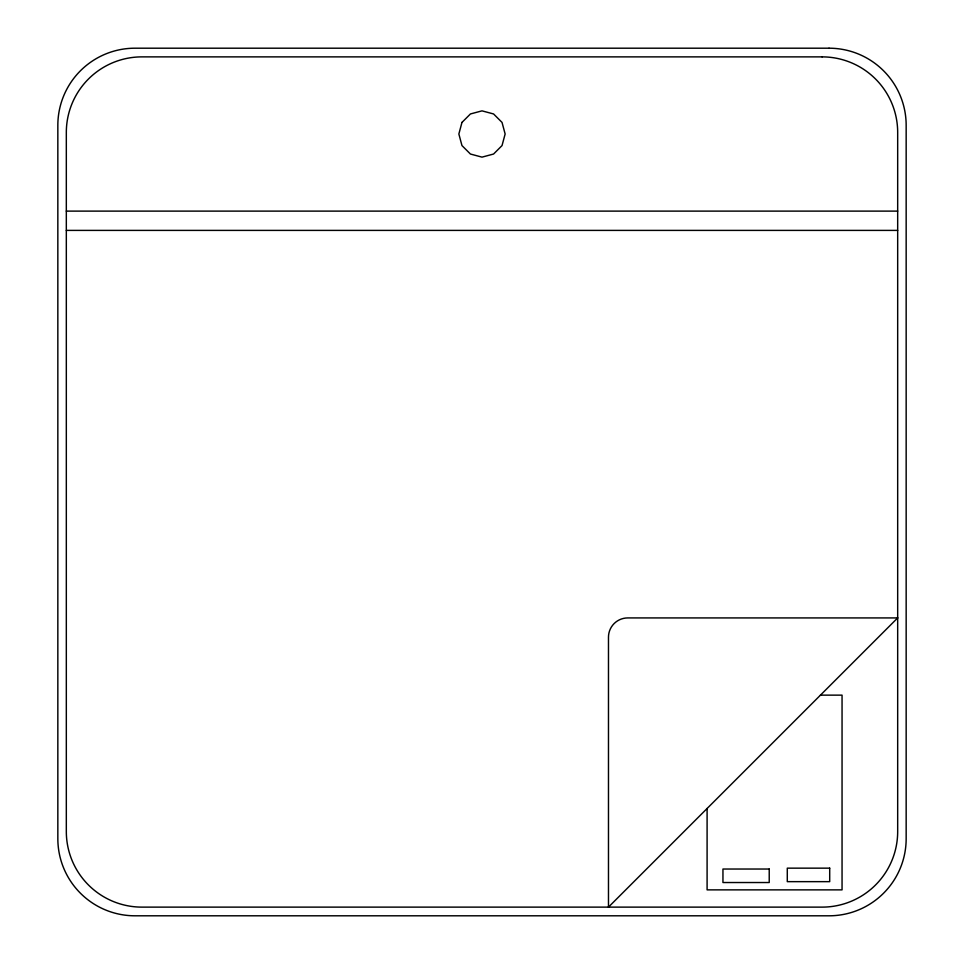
<?xml version="1.0" encoding="UTF-8"?>
<svg xmlns="http://www.w3.org/2000/svg" width="964" height="964" viewBox="0 0 964 964"><rect width="100%" height="100%" fill="white"/><g stroke="black" fill="none" stroke-linecap="round" stroke-linejoin="round"><path stroke-width="1.45" d="M66.323 211.116L897.677 211.116M66.323 230.396L897.677 230.396M820.46 695.14L842.054 695.14L842.054 889.868L707.094 889.868L707.094 808.507M461.961 122.428L458.864 133.996L461.961 145.564L470.432 154.035L482 157.132L493.568 154.035L502.039 145.564L505.136 133.996L502.039 122.428L493.568 113.957L482 110.86L470.432 113.957L461.961 122.428M897.677 617.924L608.477 907.124L608.477 637.204A19.28 19.28 0 0 1 627.757 617.924L897.677 617.924M829.04 48.2L134.96 48.2A77.12 77.12 0 0 0 57.84 125.32L57.84 838.68A77.12 77.12 0 0 0 134.96 915.8L829.04 915.8A77.12 77.12 0 0 0 906.16 838.68L906.16 125.32A77.12 77.12 0 0 0 829.04 48.2M822.099 56.876L141.901 56.876A75.578 75.578 0 0 0 66.323 132.454L66.323 831.546A75.578 75.578 0 0 0 141.901 907.124L822.099 907.124A75.578 75.578 0 0 0 897.677 831.546L897.677 132.454A75.578 75.578 0 0 0 822.099 56.876M829.703 868.154L787.287 868.154L787.287 881.65L829.703 881.65L829.703 868.154M769.224 869.034L722.952 869.034L722.952 882.53L769.224 882.53L769.224 869.034"/></g></svg>
